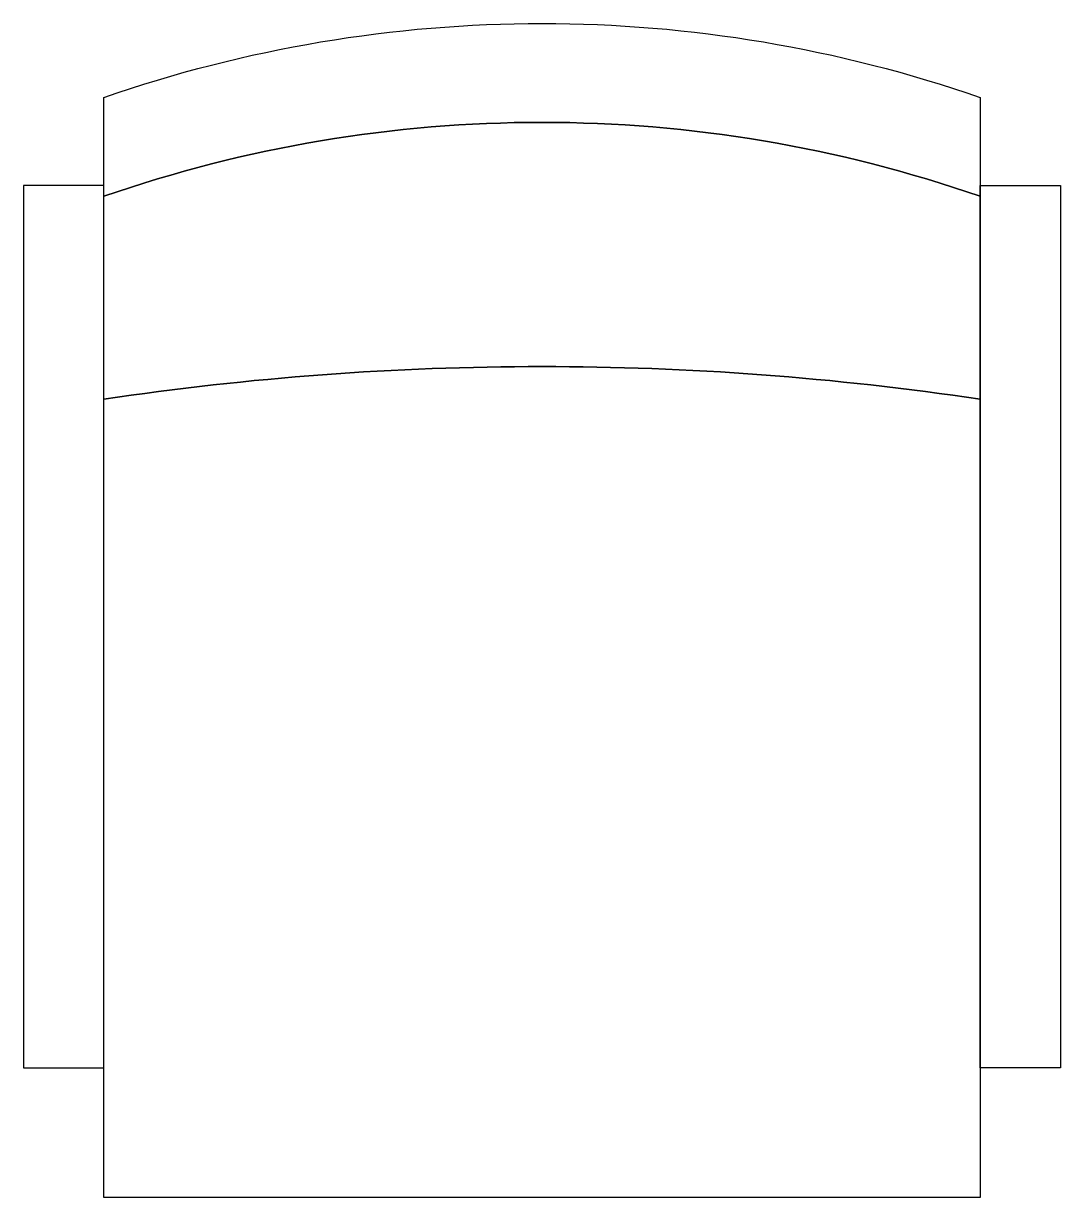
# Model space of a CAD drawing. Header units: millimetres. Extents: x -276 to 276, y -312 to 312.
import ezdxf

# ---------------------------------------------------------------- set-up
doc = ezdxf.new("R2010")
doc.units = ezdxf.units.MM
doc.header["$LTSCALE"] = 0.001

msp = doc.modelspace()

# ---------------------------------------------------------------- linework, layer by layer
for points in [[(-233.2, 272.93, -0.16871), (233.2, 272.93), (233.2, 220.33, 0.16871), (-233.2, 220.33), (-233.2, 272.93)], [(-233.2, 220.33, -0.16871), (233.2, 220.33), (233.2, 112.43, 0.07418), (-233.2, 112.43), (-233.2, 220.33)], [(-233.2, 112.43, -0.07418), (233.2, 112.43), (233.2, -312.27), (-233.2, -312.27), (-233.2, 112.43)]]:
    msp.add_lwpolyline(points, format="xyb")
for points in [[(-233.2, 226.03), (-276, 226.03), (-276, -243.37), (-233.2, -243.37), (-233.2, 226.03)], [(233.2, 226.03), (276, 226.03), (276, -243.37), (233.2, -243.37), (233.2, 226.03)]]:
    msp.add_lwpolyline(points)

doc.saveas('drawing.dxf')
